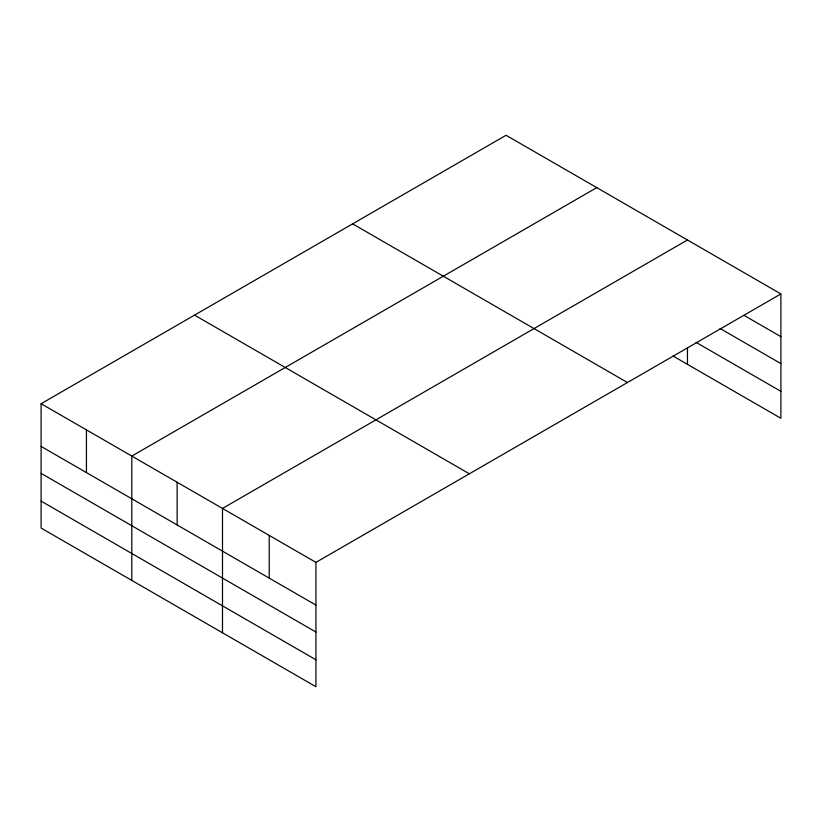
<?xml version="1.0" encoding="UTF-8"?>
<svg xmlns="http://www.w3.org/2000/svg" width="822" height="822" viewBox="0 0 822 822"><rect width="100%" height="100%" fill="white"/><g stroke="black" fill="none" stroke-linecap="round" stroke-linejoin="round"><path stroke-width="1.23" d="M41.1 403.715L315.936 562.382L315.936 686.73L41.1 528.063L41.1 403.715L506.064 135.27L780.9 293.937L780.9 418.285L673.074 356.039M596.762 187.632L131.797 456.076L131.797 580.424M687.459 239.993L222.495 508.438L222.495 632.786M315.936 562.382L780.9 293.937M743.961 315.319L780.9 336.65M720.051 328.461L780.9 363.591M696.152 342.414L780.9 391.344M352.628 223.851L627.463 382.528M194.537 315.124L469.372 473.801M41.1 446.418L315.936 605.095M41.1 473.359L315.936 632.036M41.1 501.112L315.936 659.789M687.459 347.665L687.459 364.341M269.215 535.41L269.215 578.113M177.141 482.257L177.141 524.96M86.444 429.896L86.444 472.599"/></g></svg>
